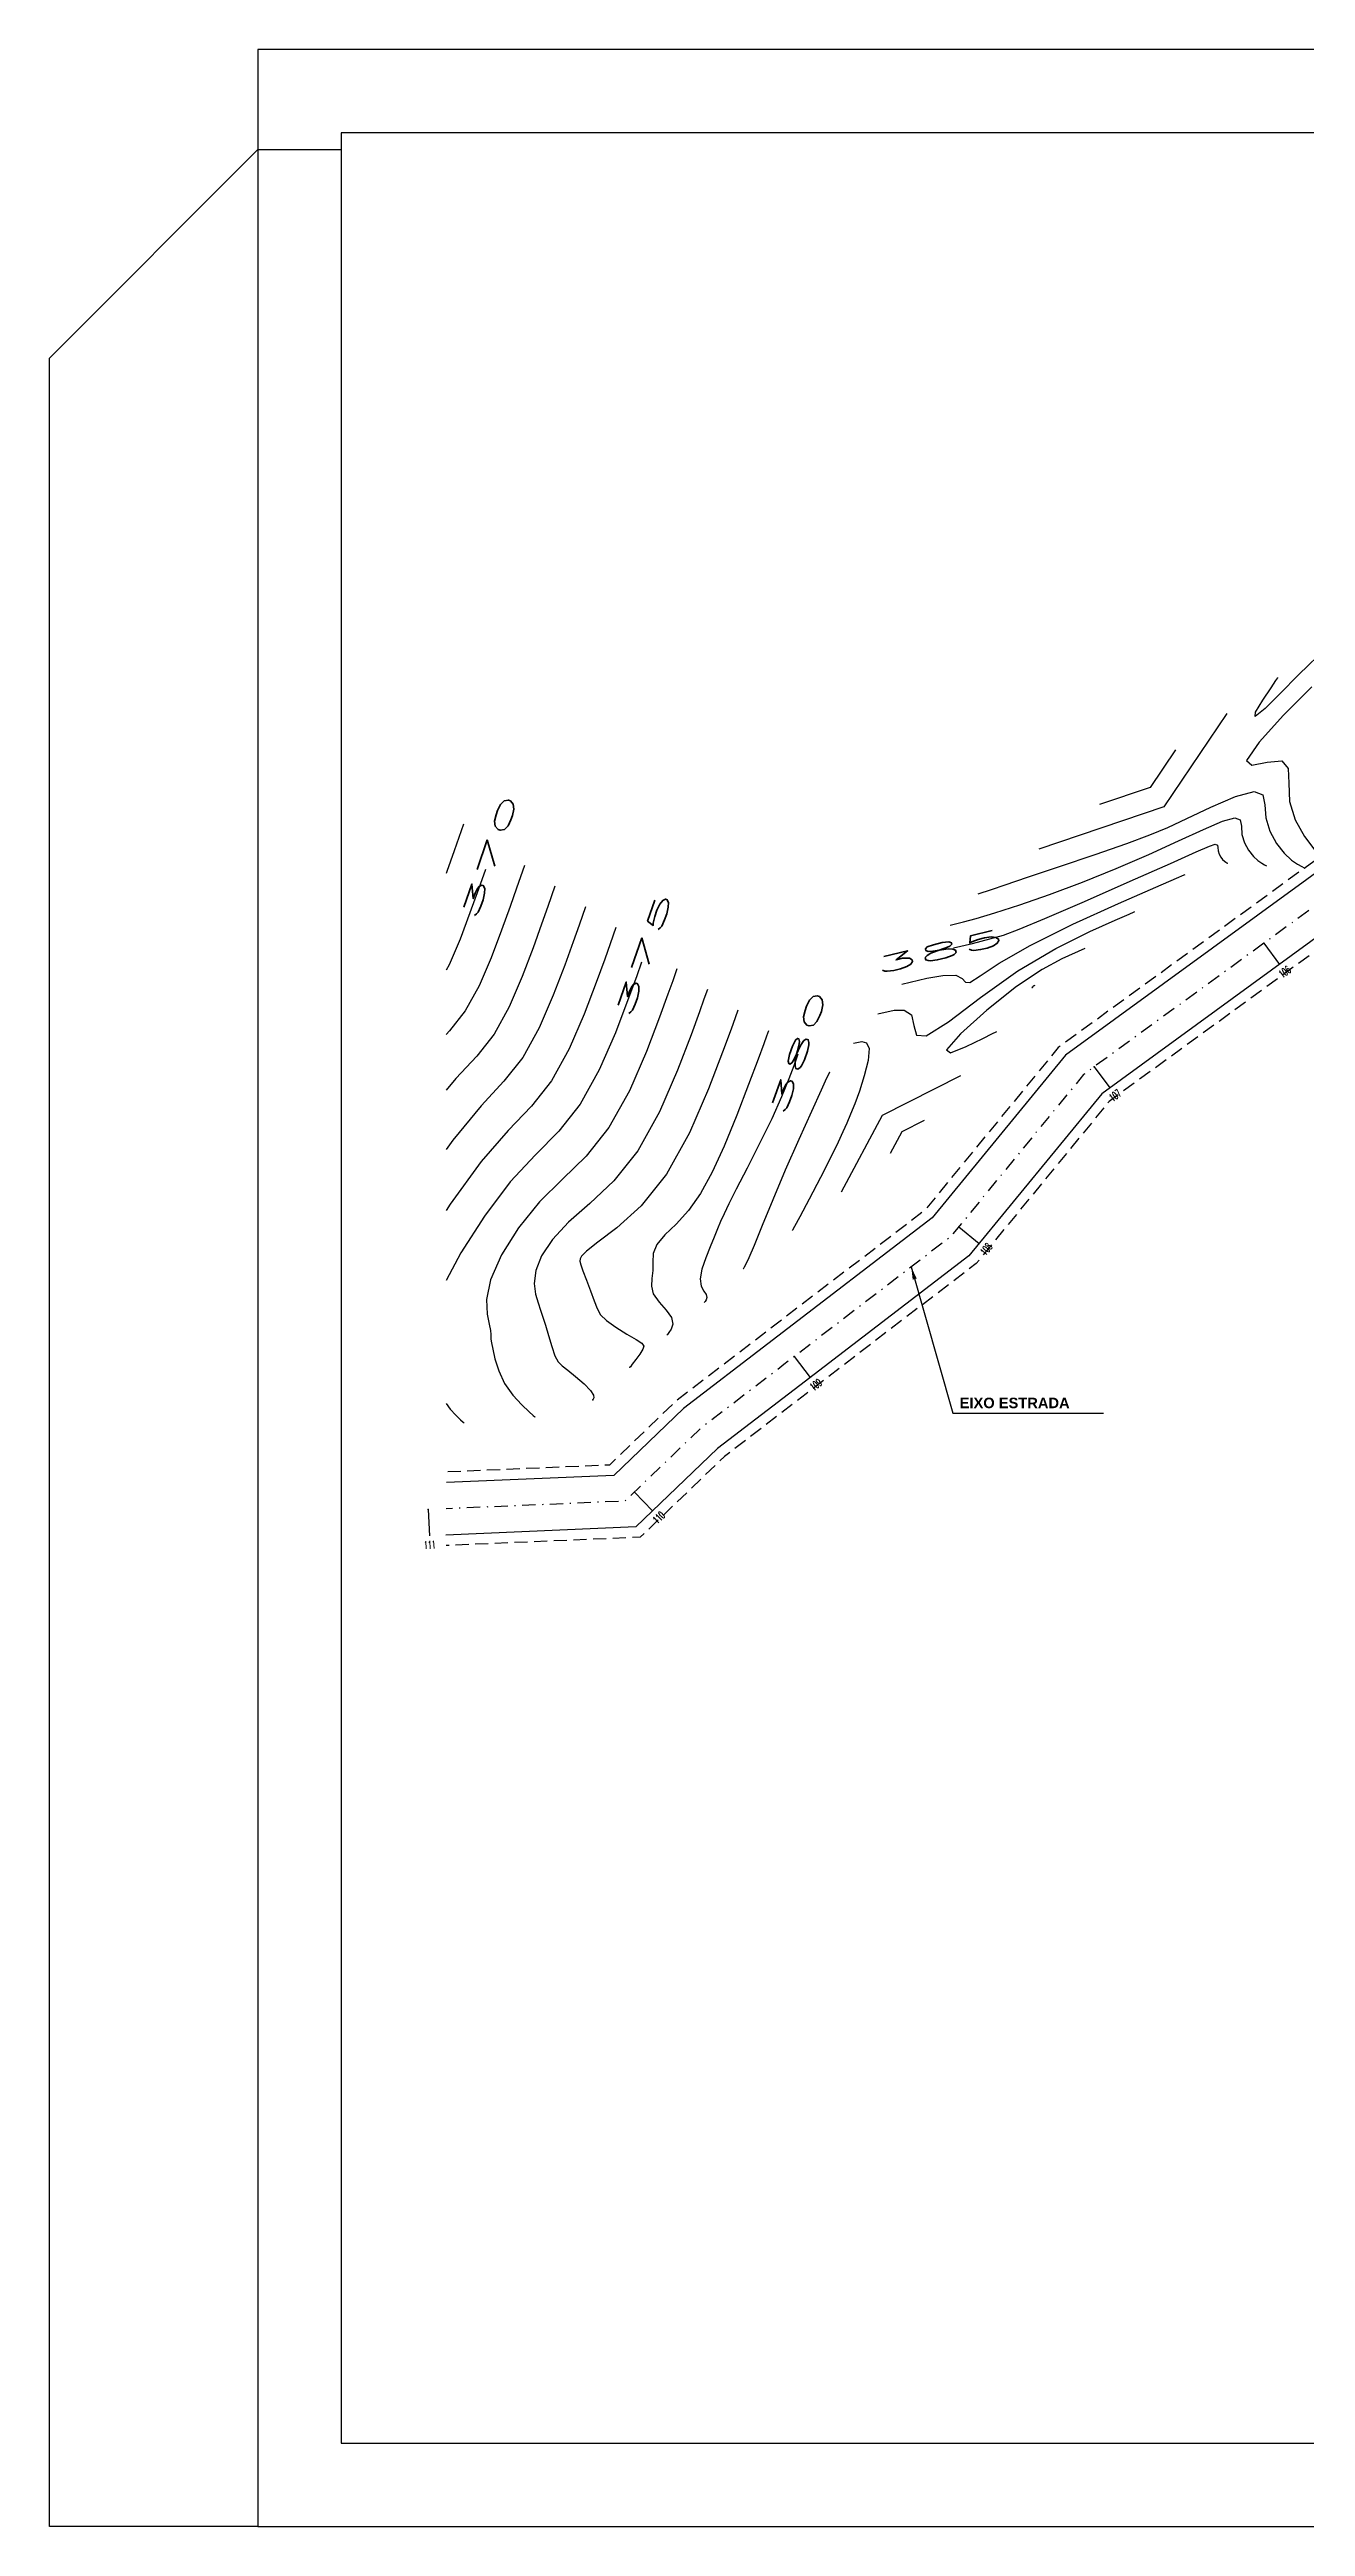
# Model space of a CAD drawing. Header units: millimetres. Extents: x 276147 to 291056, y 9594849 to 9609891.
# Drawn here: x 284968.8 to 285088.4, y 9596397.7 to 9596633.6 of the extents above; entities that cross this region are included whole.
import ezdxf
from ezdxf.enums import TextEntityAlignment as Align

# ---------------------------------------------------------------- set-up
doc = ezdxf.new("R2010")
doc.units = ezdxf.units.MM
doc.header["$LTSCALE"] = 10
for name, pattern in [('CONTINUO', [0]), ('DASHDOTX2', [50.8, 25.4, -12.7, 0, -12.7]), ('HIDDEN', [0.375, 0.25, -0.125])]:
    doc.linetypes.add(name, pattern=pattern)
for name, color, linetype in [('500-dim1', 6, 'Continuous'), ('Curvas mestras', 30, 'Continuous'), ('Curvas simples', 9, 'Continuous'), ('Curvas texto', 2, 'Continuous'), ('TG', 7, 'CONTINUO'), ('Top_malha_coord', 8, 'Continuous')]:
    doc.layers.add(name, color=color, linetype=linetype)
doc.styles.add('r80', font='romans.shx')
doc.styles.add('ROMAND', font='romand', dxfattribs={"height": 0.2})
doc.styles.add('SIMPLEX', font='simplex', dxfattribs={"height": 0.2})
doc.styles.add('T7', font='arial.ttf')
doc.dimstyles.new('cadnorma_dim1', dxfattribs={"dimscale": 0, "dimtxt": 2, "dimasz": 1.199999999999999, "dimexe": 1, "dimexo": 2.5, "dimgap": 0.6, "dimtad": 1, "dimzin": 4, "dimdsep": 46, "dimtxsty": 'r80', "dimblk": 'ARCHTICK', "dimblk1": 'ARCHTICK', "dimblk2": 'ARCHTICK', "dimcen": -1, "dimdle": 1, "dimclrd": 1, "dimclre": 1, "dimclrt": 2, "dimaunit": 1, "dimazin": 0, "dimtfac": 1, "dimtix": 1, "dimtmove": 2, "dimatfit": 0, "dimfxl": 1, "dimarcsym": 0})

# ---------------------------------------------------------------- blocks, each defined once
blk = doc.blocks.new('_ArchTick')
at = {"color": 0, "linetype": 'ByBlock', "const_width": 0.15}
blk.add_lwpolyline([(-0.5, -0.5), (0.5, 0.5)], dxfattribs=at)

msp = doc.modelspace()

# ---------------------------------------------------------------- linework, layer by layer
at = {"color": 8, "linetype": 'HIDDEN', "ltscale": 0.5, "elevation": 160.1796621240507, "flags": 128}
for points in [[(285284.4066639607, 9596526.482070172), (285270.5826698519, 9596522.259217547), (285252.1874144828, 9596516.639969464), (285244.6637616719, 9596517.652206672), (285240.8799137478, 9596523.684238628), (285243.4126827257, 9596545.38090043), (285230.2537774265, 9596548.6337094), (285199.4507043695, 9596547.796458796), (285180.1765932365, 9596543.374876408), (285162.1225250977, 9596545.187320657), (285157.7266263914, 9596549.70200622), (285161.5581282348, 9596557.913740786), (285153.2551091654, 9596579.718767166), (285130.9623938378, 9596584.62452904), (285110.0950859511, 9596578.108072596), (285097.2086925445, 9596562.038380977), (285064.8856910209, 9596538.509236362), (285052.1738307181, 9596523.014541393), (285036.6182420748, 9596511.097859764), (285028.5252062663, 9596504.898021668), (285022.1250464947, 9596498.753929328), (285006.5727289441, 9596498.09449322)], [(285284.4066639615, 9596519.162755683), (285272.627692194, 9596515.564601533), (285252.7697705843, 9596509.498548863), (285240.4778465066, 9596511.152312424), (285233.6416384185, 9596522.050273048), (285235.7446760184, 9596540.065692516), (285229.4952845325, 9596541.610507693), (285200.3370794597, 9596540.817965832), (285180.6212545474, 9596536.295051988), (285158.8861235605, 9596538.477037383), (285149.3394452614, 9596548.281687943), (285153.9625866556, 9596558.190076753), (285148.0586175055, 9596573.694822913), (285131.2740132702, 9596577.388463207), (285114.2201054307, 9596572.0628578), (285102.0845496327, 9596556.929481603), (285069.7294436952, 9596533.37696696), (285057.0727241201, 9596517.949483927), (285040.8751770524, 9596505.54101672), (285033.0916450059, 9596499.578280406), (285025.0644761262, 9596491.872274842), (285006.5727289441, 9596491.088203546)]]:
    msp.add_lwpolyline(points, dxfattribs=at)
at = {"linetype": 'Continuous'}
for p in [(285084.493099466, 9596548.453105412, 160.1796621240507), (285084.493099466, 9596548.453105412, 160.1796621240507), (285068.3234972198, 9596536.682635723, 160.1796621240507), (285068.3234972198, 9596536.682635723, 160.1796621240507), (285055.419282649, 9596521.452276487, 160.1796621240507), (285055.419282649, 9596521.452276487, 160.1796621240507), (285039.7428492646, 9596509.08255174, 160.1796621240507), (285039.7428492646, 9596509.08255174, 160.1796621240507), (285024.4996944094, 9596496.181829227, 160.1796621240507), (285024.4996944094, 9596496.181829227, 160.1796621240507), (285004.8660181778, 9596494.518981887, 160.1796621240507), (285004.8660181778, 9596494.518981887, 160.1796621240507)]:
    msp.add_point(p, dxfattribs=at)
at = {"layer": '500-dim1', "ltscale": 0.1}
for points in [[(284988.6304906769, 9596397.671586046), (285302.3489022282, 9596397.671586046), (285302.3489022282, 9596633.55606258), (284988.6304906769, 9596633.55606258)], [(284996.5727289441, 9596405.613824314), (285294.4066639611, 9596405.613824314), (285294.4066639611, 9596625.613824312), (284996.5727289441, 9596625.613824312)]]:
    msp.add_lwpolyline(points, close=True, dxfattribs=at)
msp.add_lwpolyline([(284988.6304906769, 9596397.671586046), (284968.7748950092, 9596397.671586046), (284968.7748950092, 9596604.16978099), (284988.6304906769, 9596624.025376657), (284996.5727289441, 9596624.025376657)], dxfattribs=at)
at = {"layer": 'Curvas mestras', "linetype": 'CONTINUO'}
for points in [[(285054.9117718221, 9596547.994053164, -74.48228615111702), (285056.7055403202, 9596548.432256784, -74.4606382312163), (285058.3798192321, 9596548.854850404, -74.44087737306518), (285059.6880500136, 9596549.22681179, -74.42680525043079), (285061.1785969295, 9596549.774428196, -74.41482940638934), (285063.5985572059, 9596550.789318256, -74.39950893676405), (285067.3866910842, 9596552.433193777, -74.37733546536445), (285071.7484018857, 9596554.348147303, -74.35253117038201), (285075.5807569521, 9596556.04636754, -74.33125083616733), (285078.039496315, 9596557.147605367, -74.31798144985488), (285079.3150527634, 9596557.701863268, -74.31053886850395), (285079.8565297754, 9596557.866705913, -74.30507119276128), (285080.0596688423, 9596557.786581555, -74.29836788007788), (285080.1067574868, 9596557.55346097, -74.28978354480614), (285080.1267152499, 9596557.24619954, -74.27931431206207), (285080.2204479676, 9596556.934537563, -74.26721995099477), (285080.3767876973, 9596556.65176702, -74.25481558250294), (285080.5565478018, 9596556.422068806, -74.243680203243), (285080.72508471, 9596556.262767844, -74.23507695205308), (285080.8659161258, 9596556.163771207, -74.22900595361396), (285080.9671008194, 9596556.108129993, -74.22515151506786), (285081.0215547675, 9596556.080255432, -74.22314501154733), (285081.0416167468, 9596556.069985224, -74.22240575271691), (285081.0444827441, 9596556.068518192, -74.22230014906062)], [(285010.3032753303, 9596555.465865884, -90.6336527495555), (285009.6449119929, 9596553.600235796, -90.58573387455228), (285008.8327744215, 9596551.338469502, -90.52792086414092), (285007.8991798887, 9596548.844728053, -90.46494436691546), (285006.8426552348, 9596546.379343908, -90.40536475382078), (285006.5727289439, 9596545.890806822, -90.39477433413508)], [(285025.1844461372, 9596546.63804194, -85.04196607452148), (285024.6907257425, 9596545.260045953, -85.00672144317332), (285023.8827666906, 9596543.049339373, -84.95049772390894), (285022.6935754068, 9596539.922940014, -84.87192048565748), (285021.159781631, 9596536.3929469, -84.78703534285569), (285019.3439176826, 9596533.120230084, -84.71624301137898), (285017.302935311, 9596530.553607248, -84.67310751243758), (285015.071470003, 9596528.293695508, -84.64384626326182), (285012.6785766788, 9596525.729061596, -84.60784005184223), (285010.2101057375, 9596522.464668293, -84.55042063127303), (285007.9790865303, 9596518.97107762, -84.48072416617335), (285006.5727289441, 9596516.341682537, -84.42279249999969)], [(285040.0934324319, 9596537.88467652, -79.45216096462946), (285039.9590653855, 9596537.515521308, -79.44276139416297), (285039.683783101, 9596536.77057942, -79.4238763934959), (285039.2144681477, 9596535.530899586, -79.39267432110181), (285038.5242034319, 9596533.829217523, -79.3507682119639), (285037.5926171884, 9596531.736187717, -79.3008822676752), (285036.4385181647, 9596529.367105, -79.24641701046177), (285035.2374251239, 9596527.015810704, -79.1934779979315), (285034.2040333318, 9596525.020782527, -79.14884705780105), (285033.4962563613, 9596523.624221928, -79.11729096705356), (285033.0448779804, 9596522.683211476, -79.09551590066667), (285032.7238982572, 9596521.9585555, -79.07821295756412), (285032.4236535629, 9596521.242531093, -79.060776634808), (285032.0998154728, 9596520.453304393, -79.04141516008212), (285031.7243908717, 9596519.540517317, -79.01904027748651), (285031.2971000795, 9596518.488026943, -78.99312861633052), (285030.9285091915, 9596517.416562123, -78.96541686690443), (285030.7569017495, 9596516.481072888, -78.93820672013364), (285030.8667644096, 9596515.79730154, -78.91359497073834), (285031.1274282954, 9596515.324173454, -78.89285864200474), (285031.3544286602, 9596514.981413288, -78.87707006939718), (285031.4094722018, 9596514.703583216, -78.866860971812), (285031.3389334538, 9596514.48461261, -78.86110151835281), (285031.2353534061, 9596514.333272377, -78.85822149281421), (285031.172546456, 9596514.25262692, -78.85683959282733), (285031.1494066327, 9596514.222915644, -78.85633048714634), (285031.1461013731, 9596514.218671463, -78.85625775853669)], [(285006.5727289445, 9596504.6064052, -84.03824075610875), (285006.9455904987, 9596504.084340112, -84.0136486081433), (285007.4916935254, 9596503.491532585, -83.98326073403268), (285007.9393028704, 9596503.066256, -83.96033977999151), (285008.1875664183, 9596502.837476254, -83.9478593885692), (285008.2790320929, 9596502.75318866, -83.94326133603727), (285008.2920983334, 9596502.741148148, -83.94260449587864)]]:
    msp.add_polyline3d(points, dxfattribs=at)
at = {"layer": 'Curvas simples', "linetype": 'CONTINUO'}
for points in [[(285092.555554098, 9596580.552389067, -72.79206424185804), (285091.4384725805, 9596579.026024155, -72.76447081853668), (285090.7293167844, 9596578.014435297, -72.74555749343972), (285090.1745773751, 9596577.132586824, -72.72779592414417), (285089.9405348376, 9596576.59170171, -72.71476980336273), (285089.888309755, 9596576.288596278, -72.70588572628593), (285089.8027342389, 9596576.041486954, -72.69950604057203), (285089.4874081396, 9596575.67179592, -72.69372140810856), (285088.8209892542, 9596575.01376248, -72.68553581073911), (285087.7009041255, 9596573.904834688, -72.67168162218559), (285086.1379270142, 9596572.322517473, -72.65120542628256), (285084.5962360742, 9596570.804553144, -72.63241071192579), (285083.653358186, 9596570.028744867, -72.62591528871826), (285083.7008904893, 9596570.444908803, -72.63859836590974), (285084.3867001704, 9596571.590917092, -72.6623851034933), (285085.1727236843, 9596572.776658863, -72.6854622119249), (285085.6348989986, 9596573.463171097, -72.69868092666411), (285085.8051741657, 9596573.716096077, -72.70355095949753), (285085.8294997626, 9596573.75222893, -72.70424669028989)], [(285089.0381910506, 9596572.863484524, -71.60997551909212), (285086.3684483765, 9596570.17105478, -71.57533894086055), (285084.0230312574, 9596567.580625912, -71.53753444054426), (285082.8359594076, 9596565.835943127, -71.50419194434335), (285083.3315835529, 9596565.410412043, -71.48029882172386), (285084.7955804969, 9596565.696096916, -71.46027273093614), (285086.2039560616, 9596565.814725408, -71.43588891208901), (285086.7951169352, 9596565.093947552, -71.40040312296742), (285086.857070268, 9596563.685101872, -71.35299322081528), (285086.9402210853, 9596561.945453247, -71.29431777153195), (285087.4665658034, 9596560.195348928, -71.22640321260813), (285088.3444714433, 9596558.607485576, -71.15674801994146), (285089.3538954136, 9596557.317641206, -71.09421852792413)], [(285080.9474947176, 9596570.315183498, -71.68887982485148), (285074.9614002249, 9596561.423477644, -71.51767104616418), (285063.0430852541, 9596557.398287233, -71.62501337020922)], [(285076.0654896727, 9596566.878138062, -70.67351295923845), (285073.6425464012, 9596563.279114004, -70.60421416457073), (285068.818466961, 9596561.649870386, -70.6476622434243)], [(285057.2677025472, 9596553.146704078, -72.6023645171922), (285058.5210147997, 9596553.569780393, -72.591069784507), (285059.8373713236, 9596554.012913125, -72.57916675353452), (285061.9734752458, 9596554.730426688, -72.55979960623927), (285065.0088935907, 9596555.750530392, -72.53229553482062), (285068.395626515, 9596556.899767157, -72.50197086602248), (285071.4287837209, 9596557.954269292, -72.47563938123903), (285073.6173624046, 9596558.764725097, -72.45826448962588), (285075.3259087809, 9596559.480066836, -72.4474087849635), (285077.1328575717, 9596560.323789764, -72.43878469770107), (285079.4180886912, 9596561.410074957, -72.42850826217591), (285081.7672718559, 9596562.415865736, -72.41431036943366), (285083.5675249781, 9596562.908793245, -72.39432551964681), (285084.3957097087, 9596562.582130872, -72.36699653105144), (285084.5876836496, 9596561.631718028, -72.33199897446002), (285084.6690521402, 9596560.379035344, -72.2893166250692), (285085.0511935258, 9596559.108412135, -72.2400087961837), (285085.6885761945, 9596557.95557939, -72.18943722083031), (285086.4214465444, 9596557.019117735, -72.14403910145894), (285087.1085579413, 9596556.36966066, -72.10896434294091), (285087.6827166349, 9596555.966057982, -72.08421331960972), (285088.0952388517, 9596555.739215352, -72.06849914576424), (285088.317241788, 9596555.62557022, -72.06031872969152), (285088.3990325547, 9596555.583701223, -72.05730489649841), (285088.4107162352, 9596555.577719796, -72.05687435876143)], [(285008.2141724288, 9596559.777975952, -91.81762958774608), (285007.3270411686, 9596557.231430672, -91.75199008462047), (285006.6357494437, 9596555.268273968, -91.7015363634241), (285006.5727289442, 9596555.092153816, -91.69703015260322)], [(285054.5862373422, 9596550.175691301, -73.5595725027638), (285055.8735307542, 9596550.49008958, -73.54403439050338), (285057.0777888562, 9596550.816927673, -73.53057073263015), (285058.8421935542, 9596551.342968697, -73.51239058150941), (285061.2173568432, 9596552.108903933, -73.4898113802451), (285064.0622717453, 9596553.094120193, -73.46498817289513), (285067.188024032, 9596554.26267392, -73.44053531481448), (285070.4055384675, 9596555.566627236, -73.41867735320966), (285073.5250947991, 9596556.910065977, -73.40007965385712), (285076.3568067619, 9596558.18507865, -73.38501777700412), (285078.728793003, 9596559.27884016, -73.37324484591636), (285080.541162811, 9596560.058865, -73.36242462522614), (285081.7120273778, 9596560.387750074, -73.34969837256038), (285082.2276897764, 9596560.184356714, -73.3326822119093), (285082.3472205697, 9596559.592589997, -73.31089127596033), (285082.3978841946, 9596558.812617438, -73.28431545858301), (285082.6358202454, 9596558.021474352, -73.2536143673028), (285083.0326819458, 9596557.303673206, -73.22212640169573), (285083.488996673, 9596556.720593272, -73.19385966242089), (285083.9168208242, 9596556.316213747, -73.17202064118145), (285084.2743158805, 9596556.064914593, -73.15660964671088), (285084.5311703354, 9596555.923672667, -73.14682532028792), (285084.6693982786, 9596555.852913322, -73.14173188697576), (285084.720324152, 9596555.826843722, -73.13985535103393), (285084.7275989911, 9596555.823119497, -73.13958728024998)], [(285014.0259466379, 9596555.841614047, -89.57050014819515), (285013.2795094916, 9596553.700301092, -89.51531541449049), (285012.6540745423, 9596551.932197627, -89.46993138573862), (285011.8427726753, 9596549.680643473, -89.41243624008757), (285010.8580585926, 9596547.060370447, -89.34633959873145), (285009.706080316, 9596544.382065304, -89.28169890181425), (285008.3914047001, 9596542.005404303, -89.23020865991975), (285006.8925405585, 9596540.110281464, -89.19819520119609), (285006.5727289443, 9596539.7650014, -89.1933005287938)], [(285049.9880958897, 9596544.55021234, -75.46900929478261), (285052.3544928111, 9596545.104337413, -75.43966528676945), (285053.8790987528, 9596545.372962613, -75.41786353024918), (285055.1192088969, 9596545.40642516, -75.39406660940993), (285055.7404508249, 9596545.101066943, -75.3715898168416), (285056.0390412268, 9596544.74477078, -75.35392061664288), (285056.4688420618, 9596544.723301455, -75.34458944966582), (285057.4511313872, 9596545.3379686, -75.34501333188064), (285059.2768446518, 9596546.552259123, -75.34815565470171), (285062.2043314023, 9596548.245204773, -75.34486642499951), (285066.2695312243, 9596550.251152648, -75.32899594891614), (285070.6187388928, 9596552.225726327, -75.3063963216523), (285074.1758362293, 9596553.779867765, -75.28592009647082), (285076.1478521075, 9596554.634331752, -75.27433449405044), (285076.8743846396, 9596554.949133536, -75.27006608267811), (285076.9781750015, 9596554.99410522, -75.26945630958333)], [(285016.9318332414, 9596553.8734326, -88.44693542216238), (285016.2557436529, 9596551.934736304, -88.39697807948367), (285015.6632380915, 9596550.26415946, -88.35412887684332), (285014.8527709293, 9596548.022817448, -88.29695161609241), (285013.8169382958, 9596545.276012836, -88.22773481034938), (285012.5695053947, 9596542.384785704, -88.15803301715323), (285011.1295321959, 9596539.784110747, -88.1017172628458), (285009.4851480698, 9596537.704995546, -88.06659569000158), (285007.5007589868, 9596535.562578136, -88.03622489233067), (285006.5727289441, 9596534.44691134, -88.0182946410187)], [(285019.8377198452, 9596551.905251153, -87.32337069618781), (285019.2319778144, 9596550.169171514, -87.27864074459332), (285018.6724006434, 9596548.596122293, -87.23832642080059), (285017.862769183, 9596546.364991425, -87.1814669920973), (285016.7758169997, 9596543.49165523, -87.10913004222357), (285015.4329304738, 9596540.387506103, -87.034367132434), (285013.8676606913, 9596537.562817195, -86.97322584574839), (285012.0777555812, 9596535.299709627, -86.93499617874886), (285009.9177574367, 9596532.967697375, -86.90193767545541), (285007.2064043922, 9596529.708142372, -86.84955231405594), (285006.5727289442, 9596528.808857804, -86.8328039126001)], [(285022.7436064511, 9596549.937070703, -86.1998060028677), (285022.2082119757, 9596548.403606728, -86.1603034095283), (285021.6815631928, 9596546.92808412, -86.12252393192875), (285020.8727684366, 9596544.707165396, -86.06598234796229), (285019.7346967033, 9596541.70729762, -85.9905252538415), (285018.2963565521, 9596538.390226498, -85.9107012275749), (285016.605789187, 9596535.341523636, -85.84473442847637), (285014.6887256613, 9596532.924045056, -85.80399872283715), (285012.4816524362, 9596530.609787377, -85.77246698227509), (285009.8987458281, 9596527.648033632, -85.72726185086913), (285006.9610865401, 9596523.58785423, -85.65318371136937), (285006.5727289443, 9596522.985542933, -85.6412423798853)], [(285047.6890251633, 9596541.73747286, -76.42372769079202), (285049.256829223, 9596542.081287358, -76.40352266156378), (285050.221451361, 9596542.08518234, -76.38428687562964), (285050.9108688648, 9596541.632754173, -76.3556222394368), (285051.1283057976, 9596540.62205876, -76.31813815791656), (285051.3714479414, 9596539.679533772, -76.28237194838266), (285052.3115940146, 9596539.613715084, -76.26134304681591), (285054.4355518814, 9596540.976135647, -76.26335258609879), (285057.4921529955, 9596543.290321704, -76.27782891338256), (285061.0457329576, 9596545.82279659, -76.28948217341942), (285064.660409758, 9596547.960870497, -76.28698492768717), (285067.899429957, 9596549.575003054, -76.27485949077207), (285070.325815508, 9596550.656440787, -76.26159073467397), (285071.6448466311, 9596551.22796946, -76.25384140447976), (285072.1308046247, 9596551.43853292, -76.25098641364865), (285072.2002270521, 9596551.468613274, -76.25057855600289)], [(285067.4222800999, 9596547.943120323, -77.23170074962808), (285065.2185351835, 9596546.958438033, -77.24367087715336), (285063.3586075989, 9596545.943857312, -77.2477596223148), (285060.9243319292, 9596544.322672073, -77.24349984686387), (285058.0836726642, 9596542.081659293, -77.22708659901082), (285055.5631546926, 9596539.821111312, -77.20360682290311), (285054.2289454947, 9596538.294697063, -77.18037031267568), (285054.640188838, 9596538.023308368, -77.16322208635074), (285056.1279296196, 9596538.596722713, -77.15214794056055), (285057.7161880276, 9596539.371942483, -77.14566898138992), (285058.6402857833, 9596539.837646902, -77.1423796369604), (285058.9807427443, 9596540.009221528, -77.14116775287812), (285059.0293793118, 9596540.033732764, -77.14099464824221)], [(285028.5553806581, 9596546.000707803, -83.9526765306041), (285028.1606802988, 9596544.872477153, -83.92362873951468), (285027.6998892914, 9596543.59200778, -83.89091893421981), (285026.8927649447, 9596541.391513346, -83.8350130999138), (285025.6524551109, 9596538.138582407, -83.75331569733362), (285024.02320671, 9596534.395667298, -83.66336945807825), (285022.0820451785, 9596530.89893653, -83.58775161424683), (285019.9171449636, 9596528.18317044, -83.54221633475072), (285017.6612885723, 9596525.977604648, -83.5152255568214), (285015.4584085272, 9596523.810088562, -83.48841819990457), (285013.4591249347, 9596521.341482356, -83.4476575512349), (285011.8408022082, 9596518.764676167, -83.39570406285611), (285010.7874923524, 9596516.405573864, -83.33954265297187), (285010.4024238995, 9596514.526064232, -83.28568295415289), (285010.4655385239, 9596513.131987713, -83.2387337094083), (285010.6759544321, 9596512.165171653, -83.20282844177245), (285010.7930854408, 9596511.557035713, -83.18054927707682), (285010.8175137845, 9596511.19735876, -83.16827270664773), (285010.8101152995, 9596510.965509, -83.16082376663373), (285010.8244671466, 9596510.73951259, -83.15313002725861), (285010.8849367654, 9596510.392021606, -83.14052929976287), (285011.0085919214, 9596509.794346118, -83.11846194936923), (285011.22031311, 9596508.866263183, -83.08379972065131), (285011.5762337924, 9596507.721433837, -83.039140357429), (285012.1402981626, 9596506.521986105, -82.98851302262892), (285012.9303532954, 9596505.415785067, -82.9364048324901), (285013.7798467836, 9596504.493640916, -82.88913483745681), (285014.4761290963, 9596503.832098892, -82.85347997586042), (285014.8623159489, 9596503.476219397, -82.83406605510069), (285015.004595999, 9596503.345105477, -82.82691353049859), (285015.0249211475, 9596503.326374346, -82.8258917340104)], [(285031.4612672642, 9596544.032527355, -82.82911183728402), (285031.1369144603, 9596543.106912363, -82.8052914045661), (285030.709051841, 9596541.923969613, -82.77511644546439), (285029.9027631984, 9596539.73368732, -82.71952847591865), (285028.6113338145, 9596536.3542248, -82.63471092914959), (285026.8866327886, 9596532.398387693, -82.53970355327738), (285024.8201736741, 9596528.677642973, -82.45926019714943), (285022.531355613, 9596525.812732637, -82.41132510426951), (285020.2511071387, 9596523.661512777, -82.38660481766829), (285018.2382393776, 9596521.891116528, -82.36899640099409), (285016.7036298218, 9596520.232750284, -82.34545872619174), (285015.6664084143, 9596518.6739096, -82.3151980303487), (285015.0977684633, 9596517.26616332, -82.28048241921033), (285014.9468981031, 9596516.050994614, -82.2436912256785), (285015.0749497715, 9596515.029542053, -82.20764892690613), (285015.3210697333, 9596514.192859536, -82.17529127988062), (285015.5565262366, 9596513.508646512, -82.14814393905954), (285015.7810724476, 9596512.85118152, -82.12209210978153), (285016.0265835196, 9596512.071390647, -82.091610960048), (285016.3149638323, 9596511.081473997, -82.0533836873624), (285016.6282346938, 9596510.038736753, -82.01292590124329), (285016.9384446354, 9596509.161756128, -81.97796121556577), (285017.2390888993, 9596508.59766848, -81.95344169545253), (285017.6094395447, 9596508.207832713, -81.93323295554409), (285018.1502113385, 9596507.782164883, -81.90842907703745), (285018.9077104624, 9596507.171982627, -81.87322837617512), (285019.7105947536, 9596506.474207934, -81.8342463274862), (285020.3331084725, 9596505.847167367, -81.80120283926635), (285020.6125022972, 9596505.413689656, -81.78138983135841), (285020.6380485893, 9596505.154618103, -81.77238754459223), (285020.5620211378, 9596505.015302183, -81.76934846272023), (285020.5085012073, 9596504.946582757, -81.76817094170521), (285020.4887829687, 9596504.921264393, -81.76773710312818), (285020.4859660765, 9596504.917647056, -81.76767511220214)], [(285062.6443331482, 9596544.417627376, -78.21282294319508), (285062.6011226604, 9596544.398320252, -78.21305765982515), (285062.5646534521, 9596544.378426123, -78.21313781922481), (285062.5169226938, 9596544.346638253, -78.21305429402537), (285062.4612231211, 9596544.30269726, -78.21273248726766), (285062.4118013963, 9596544.258372923, -78.21227210000188), (285062.3856406662, 9596544.228442844, -78.21181646463492), (285062.3937036156, 9596544.22312214, -78.21148025910634), (285062.4228750615, 9596544.234365152, -78.21126310430965), (285062.4540173642, 9596544.249565734, -78.21113607272537), (285062.4721370853, 9596544.258697428, -78.2110715803251), (285062.4788126134, 9596544.262061417, -78.21104781274015), (285062.479766545, 9596544.262541564, -78.21104439769668)], [(285034.3671538677, 9596542.064345907, -81.70554711125124), (285034.1131486212, 9596541.341347573, -81.68695406955932), (285033.718214393, 9596540.255932443, -81.65931398936345), (285032.9127614502, 9596538.075860295, -81.60404381921082), (285031.570213518, 9596534.56986719, -81.51610614082574), (285029.7500578676, 9596530.401108095, -81.41603766849994), (285027.55830217, 9596526.45634942, -81.33076877999385), (285025.1455652628, 9596523.442294827, -81.28043389386994), (285022.8409247055, 9596521.345420914, -81.25798409865502), (285021.0180712283, 9596519.97214449, -81.24957458182735), (285019.9451258379, 9596519.133655114, -81.24363609045076), (285019.4679416375, 9596518.660232296, -81.2377013563787), (285019.3267990095, 9596518.38693027, -81.23157879660401), (285019.309265345, 9596518.153708268, -81.22428833905406), (285019.3920390928, 9596517.82015938, -81.21169675452666), (285019.5991067107, 9596517.250781704, -81.18888230455605), (285019.9350163686, 9596516.36946224, -81.15325955461277), (285020.3265870482, 9596515.33762568, -81.11158721396032), (285020.6812014434, 9596514.376085645, -81.07296025569349), (285020.9520435197, 9596513.645949716, -81.04359775824969), (285021.2754963342, 9596513.069504363, -81.0182154409963), (285021.8337402284, 9596512.509336017, -80.98865340518797), (285022.7323267863, 9596511.870345216, -80.94967655089249), (285023.7702745948, 9596511.226703856, -80.90774982390256), (285024.6699724962, 9596510.694903936, -80.87226318494912), (285025.2112053122, 9596510.348427048, -80.85004504923972), (285025.4033507964, 9596510.088722056, -80.83767776316063), (285025.313180693, 9596509.774232427, -80.82918233106875), (285025.0181728356, 9596509.310557464, -80.81991009172316), (285024.6386244572, 9596508.791939812, -80.81053447370914), (285024.3055358909, 9596508.359781967, -80.80305943087707), (285024.1182161287, 9596508.119260985, -80.79893800909895), (285024.0492037957, 9596508.030648204, -80.79741959328794), (285024.0393451751, 9596508.017988522, -80.79720264763138)], [(285037.2730404714, 9596540.096164463, -80.58198238521844), (285037.1028976455, 9596539.611959767, -80.56953092160666), (285036.8354938322, 9596538.877305156, -80.55082487416485), (285036.2876539564, 9596537.394795867, -80.51324183217046), (285035.3879997584, 9596534.992655508, -80.45258569463886), (285034.2546059781, 9596532.060759578, -80.37926205756638), (285033.0529050998, 9596529.129393077, -80.3073269374695), (285031.9102730459, 9596526.630373498, -80.2483736132531), (285030.8018374805, 9596524.601641344, -80.20414462921008), (285029.6646695012, 9596522.982667617, -80.17391972723682), (285028.4796595362, 9596521.704836057, -80.15583402747552), (285027.4029923089, 9596520.667173296, -80.14344356048652), (285026.6346768675, 9596519.760616696, -80.12915956941697), (285026.3037356751, 9596518.895874254, -80.10746611395417), (285026.2552588394, 9596518.062729582, -80.08113801057016), (285026.2633518901, 9596517.270739932, -80.05502295048471), (285026.1739036598, 9596516.522473743, -80.03229866132868), (285026.119936237, 9596515.792562168, -80.00946360514763), (285026.3062590238, 9596515.048652528, -79.98134636363511), (285026.85227038, 9596514.272454092, -79.94495081735342), (285027.5357474984, 9596513.50192877, -79.90598174262823), (285028.0490595205, 9596512.789097413, -79.87231905627095), (285028.1696308046, 9596512.180517927, -79.84995629868034), (285028.015116501, 9596511.700868556, -79.83734038742523), (285027.788227968, 9596511.369361613, -79.83103174573306), (285027.6506505544, 9596511.192709992, -79.82800474340593), (285027.5999635599, 9596511.127627866, -79.82688954544983), (285027.592723274, 9596511.118329996, -79.82673020308403)], [(285045.389953435, 9596538.924732383, -77.37844607428679), (285046.1650666139, 9596539.078839403, -77.36793668984001), (285046.611001796, 9596538.962217797, -77.35516361627059), (285046.8618232478, 9596538.415336626, -77.33220805533027), (285046.764831242, 9596537.291344753, -77.29732309173824), (285046.4099938437, 9596535.827695273, -77.25648381342444), (285045.9479475746, 9596534.357921107, -77.21759590200645), (285045.5037542275, 9596533.144179232, -77.18673950657512), (285045.1001806893, 9596532.163129875, -77.16269279658127), (285044.734421122, 9596531.320059337, -77.1424084340947), (285044.3814207086, 9596530.498253012, -77.12256475400909), (285043.927143754, 9596529.493007727, -77.09874296988392), (285043.2353055818, 9596528.07761842, -77.06624993486594), (285042.2393433737, 9596526.147645643, -77.02299944086963), (285041.1515757042, 9596524.087697452, -76.97733266392287), (285040.2540399985, 9596522.40464452, -76.94019768127737), (285039.7555320864, 9596521.471779864, -76.91963560194972), (285039.571871437, 9596521.128093828, -76.91206012674638), (285039.5456339141, 9596521.07899511, -76.91097789842433)], [(285043.0848146808, 9596536.159802563, -78.33485294572574), (285043.083968218, 9596536.15739327, -78.3347909874542), (285043.0826379409, 9596536.153738458, -78.33469792679216), (285043.0799122456, 9596536.146362977, -78.33451095505416), (285043.0752654824, 9596536.134088332, -78.3342020060777), (285043.0684314671, 9596536.117240803, -78.33378711485102), (285043.0592078696, 9596536.096517364, -78.33329318175356), (285043.0211673561, 9596536.015183678, -78.3313915783915), (285042.8229835444, 9596535.586765287, -78.32133105172805), (285042.307102036, 9596534.467351427, -78.2950047166346), (285041.3753273981, 9596532.435739132, -78.2471351364188), (285040.1668980444, 9596529.761553593, -78.18376260951891), (285038.8804093491, 9596526.837126773, -78.11375688985254), (285037.6910153638, 9596524.024839016, -78.04547680177757), (285036.6801008613, 9596521.567273097, -77.98523782423263), (285035.9056072797, 9596519.677055167, -77.93884438319628), (285035.4030852484, 9596518.49481942, -77.91019127351728), (285035.118521103, 9596517.873203263, -77.89553383746215), (285034.9755043586, 9596517.592846153, -77.88921771078867), (285034.9067453368, 9596517.46417534, -77.88638155362831), (285034.8814125916, 9596517.416770196, -77.8853366598164), (285034.8777934847, 9596517.409997892, -77.88518738743414)], [(285055.5789930761, 9596535.80492296, -76.07094484593517), (285048.1109354183, 9596532.04135529, -76.09752765294661), (285044.2134743457, 9596524.747993328, -75.93676844206901)], [(285052.1286058406, 9596531.57611316, -75.00089506388441), (285049.9948750824, 9596530.500808682, -75.00849017026167), (285048.8813147748, 9596528.416990552, -74.96255895317562)]]:
    msp.add_polyline3d(points, dxfattribs=at)
at = {"layer": 'TG', "color": 3, "linetype": 'Continuous'}
for p, q in [((285084.493099466, 9596548.453105412, 160.1796621240507), (285085.9644081894, 9596546.431905117, 160.1796621240507)), ((285084.4930994658, 9596548.453105412, 160.1796621240507), (285085.9644081894, 9596546.431905117, 160.1796621240507)), ((285068.3234972198, 9596536.682635723, 160.1796621240507), (285069.7948059429, 9596534.661435427, 160.1796621240507)), ((285068.3234972198, 9596536.682635723, 160.1796621240507), (285069.7948059431, 9596534.661435427, 160.1796621240507)), ((285068.3234972198, 9596536.682635723, 160.1796621240507), (285069.7948059431, 9596534.661435427, 160.1796621240507)), ((285055.419282649, 9596521.452276487, 160.1796621240507), (285057.3520722332, 9596519.866614347, 160.1796621240507)), ((285055.4192826493, 9596521.452276487, 160.1796621240507), (285057.3520722334, 9596519.866614344, 160.1796621240507)), ((285055.4192826493, 9596521.452276487, 160.1796621240507), (285057.3520722334, 9596519.866614344, 160.1796621240507)), ((285039.7428492646, 9596509.08255174, 160.1796621240507), (285041.263183185, 9596507.09796494, 160.1796621240507)), ((285039.7428492646, 9596509.08255174, 160.1796621240507), (285041.2631831848, 9596507.09796494, 160.1796621240507)), ((285039.7428492646, 9596509.08255174, 160.1796621240507), (285041.2631831848, 9596507.09796494, 160.1796621240507)), ((285024.4996944094, 9596496.181829227, 160.1796621240507), (285026.2310150288, 9596494.378352333, 160.1796621240507)), ((285024.4996944094, 9596496.181829227, 160.1796621240507), (285026.2310150288, 9596494.378352333, 160.1796621240507)), ((285024.4996944092, 9596496.181829227, 160.1796621240507), (285026.2310150288, 9596494.378352333, 160.1796621240507)), ((285004.8660181778, 9596494.518981887, 160.1796621240507), (285004.9719258855, 9596492.021226184, 160.1796621240507)), ((285004.866018178, 9596494.518981887, 160.1796621240507), (285004.9719258862, 9596492.021226186, 160.1796621240507)), ((285004.866018178, 9596494.518981887, 160.1796621240507), (285004.9719258862, 9596492.021226186, 160.1796621240507))]:
    msp.add_line(p, q, dxfattribs=at)
at = {"layer": 'TG', "color": 8, "linetype": 'CONTINUO', "elevation": 160.1796621240507}
for points in [[(285284.6988100097, 9596525.525696455), (285270.8748159009, 9596521.30284383), (285252.2706082115, 9596515.61976652), (285244.0657737913, 9596516.723650351), (285239.8458744151, 9596523.450814972), (285242.3172531961, 9596544.621585013), (285230.1454212986, 9596547.63039487), (285199.5773293825, 9596546.799531229), (285180.2401162809, 9596542.363472918), (285161.6601820209, 9596544.22870876), (285156.5284576585, 9596549.499103611), (285160.4730508663, 9596557.953217354), (285152.512753214, 9596578.858203702), (285131.0069108995, 9596583.59080535), (285110.6843744482, 9596577.244470483), (285097.9052435571, 9596561.30853821), (285065.5776556886, 9596537.77605502), (285052.8736726326, 9596522.290961755), (285037.226375643, 9596510.304025045), (285029.1775546577, 9596504.138058633), (285022.5449650136, 9596497.77083583), (285006.6150920272, 9596497.095390938)], [(285284.1145179129, 9596520.1191294), (285272.3355461454, 9596516.52097525), (285252.6865768554, 9596510.518751808), (285241.0758343874, 9596512.080868745), (285234.6756777513, 9596522.283696704), (285236.8401055482, 9596540.825007934), (285229.6036406599, 9596542.613822224), (285200.2104544468, 9596541.814893398), (285180.5577315029, 9596537.306455476), (285159.3484666372, 9596539.43564928), (285150.5376139942, 9596548.484590553), (285155.0476640241, 9596558.150600186), (285148.8009734568, 9596574.555386377), (285131.2294962084, 9596578.422186896), (285113.6308169336, 9596572.926459912), (285101.3879986201, 9596557.65932437), (285069.0374790274, 9596534.110148303), (285056.3728822055, 9596518.673063565), (285040.2670434841, 9596506.33485144), (285032.4392966146, 9596500.338243442), (285024.6445576075, 9596492.85536834), (285006.5303658611, 9596492.087305827)]]:
    msp.add_lwpolyline(points, dxfattribs=at)
at = {"layer": 'TG', "color": 1, "linetype": 'DASHDOTX2', "ltscale": 0.005, "elevation": 160.1796621240507, "flags": 128}
msp.add_lwpolyline([(285284.406663961, 9596522.822412927), (285271.6051810231, 9596518.91190954), (285252.4785925334, 9596513.069259163), (285242.5708040892, 9596514.402259547), (285237.2607760833, 9596522.867255837), (285239.5786793719, 9596542.723296473), (285229.8745309795, 9596545.122108547), (285199.8938919146, 9596544.307212312), (285180.3989238919, 9596539.834964197), (285160.5043243289, 9596541.83217902), (285153.5330358263, 9596548.99184708), (285157.760357445, 9596558.051908767), (285150.6568633354, 9596576.70679504), (285131.1182035539, 9596581.006496124), (285112.1575956909, 9596575.085465197), (285099.6466210886, 9596559.483931292), (285067.3075673581, 9596535.94310166), (285054.6232774191, 9596520.48201266), (285038.7467095636, 9596508.319438243), (285030.8084256359, 9596502.238151036), (285023.5947613104, 9596495.313102083), (285006.572728944, 9596494.591348384)], dxfattribs=at)

# ---------------------------------------------------------------- texts
at = {"layer": 'Curvas texto', "extrusion": (-0.0200587750042602, 0.0327446982403546, 0.999262443146182), "style": 'SIMPLEX'}
for s, rotation, width, p, p2 in [('370', 219.3180756104536, 3.299405133286941, (-5255909.488159061, -8028405.616594529, 308428.78852403), (-5255919.333720447, -8028413.680281392, 308428.78852403)), ('375', 219.2685670186441, 3.299404981268445, (-5255917.147816105, -8028389.77562361, 308433.78852403), (-5255927.000341094, -8028397.830799663, 308433.78852403)), ('385', 162.0171756263076, 3.29940509594908, (-5255939.543309263, -8028380.838410118, 308443.7885240303), (-5255951.647896088, -8028376.909402742, 308443.7885240303)), ('380', 219.1690499936442, 3.299405079545439, (-5255924.834765506, -8028373.963045998, 308438.7885240303), (-5255934.701266954, -8028382.001097299, 308438.7885240303))]:
    msp.add_text(s, height=1.5, rotation=rotation, dxfattribs=dict(at, width=width)).set_placement(p, p2, align=Align.FIT)
at = {"layer": 'TG', "color": 5, "extrusion": (-0.0498705310026038, -0.0364619041835215, 0.998089905610126), "style": 'ROMAND'}
for s, rotation, width, p, p2 in [('106', 89.98057412658831, 0.5403508751277342, (-7578569.145135547, 5882836.954741633, -363965.8712158082), (-7578569.144762597, 5882838.054741565, -363965.8712158082)), ('107', 89.98057398105873, 0.5403508751281996, (-7578569.186815565, 5882816.992987032, -363964.6356554199), (-7578569.186442613, 5882818.092986965, -363964.6356554199))]:
    msp.add_text(s, height=0.75, rotation=rotation, dxfattribs=dict(at, width=width)).set_placement(p, p2, align=Align.FIT)
at = {"layer": 'TG', "color": 5, "extrusion": (-0.0390840915603403, -0.0478432242441174, 0.998089905610126), "style": 'ROMAND', "width": 0.5403508760430281}
msp.add_text('108', height=0.75, rotation=89.98057402960148, dxfattribs=at).set_placement((-5850500.501048635, 7597701.55995948, -470109.7858864401), (-5850500.500675683, 7597702.659959414, -470109.7858864401), align=Align.FIT)
at = {"layer": 'TG', "color": 5, "extrusion": (-0.0489632425832516, -0.0376714904789236, 0.998089905610126), "style": 'ROMAND', "width": 0.5499999978980301}
msp.add_text('109', height=0.75, rotation=89.98057407807845, dxfattribs=at).set_placement((-7432046.25833053, 6066135.638813725, -375311.396583926), (-7432046.257957579, 6066136.738813657, -375311.396583926), align=Align.FIT)
at = {"layer": 'TG', "color": 5, "extrusion": (-0.0444769325887833, -0.0428758998350215, 0.998089905610126), "style": 'ROMAND', "width": 0.5403508760420971}
msp.add_text('110', height=0.75, rotation=89.98057432066066, dxfattribs=at).set_placement((-6711139.345341558, 6852355.323102983, -423975.5504930151), (-6711139.344968611, 6852356.423102917, -423975.5504930151), align=Align.FIT)
at = {"layer": 'TG', "color": 5, "extrusion": (-0.0617171065807162, -0.0027457375101215, 0.998089905610126), "style": 'ROMAND', "width": 0.6039215669594155}
msp.add_text('111', height=0.75, rotation=89.98057383554969, dxfattribs=at).set_placement((-9574340.703469632, 709891.3919548766, -43779.25663318931), (-9574340.703096677, 709892.4919548103, -43779.25663318931), align=Align.FIT)
at = {"layer": 'Top_malha_coord', "color": 7, "insert": (285055.4988568355, 9596505.166922847, 160.1796621240507), "char_height": 1, "attachment_point": 1, "style": 'T7'}
msp.add_mtext_dynamic_manual_height_columns('{\\fArial|b1|i0|c0|p34;EIXO ESTRADA}', width=16.67673822349752, gutter_width=12.5, heights=[0], dxfattribs=at)

# ---------------------------------------------------------------- leaders
at = {"linetype": 'CONTINUO'}
msp.add_leader([(285050.8833601895, 9596517.61697142, 160.1796621240507), (285054.8572104588, 9596503.69501426, 160.1796621240507), (285069.1883471281, 9596503.69501426, 160.1796621240507)], dimstyle='cadnorma_dim1', override={"dimscale": 1, "dimtad": 0, "dimzin": 1, "dimclrd": 256}, dxfattribs=at)

doc.saveas('drawing.dxf')
